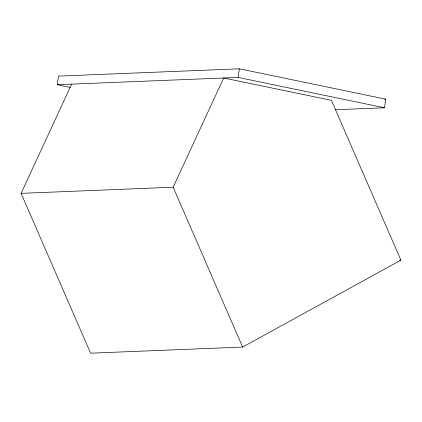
<?xml version="1.0" encoding="UTF-8"?>
<svg xmlns="http://www.w3.org/2000/svg" width="422" height="422" viewBox="0 0 422 422"><rect width="100%" height="100%" fill="white"/><g stroke="black" fill="none" stroke-linecap="round" stroke-linejoin="round"><path stroke-width="0.63" d="M70.115 87.38L57.218 84.706L58.537 76.102L239.385 68.812L385.766 99.165L384.453 107.768L335.131 109.757M57.218 84.706L238.066 77.416L239.385 68.812M242.639 347.058L173.147 187.226L223.671 77.996L331.402 100.336L400.9 260.163L242.639 347.058L90.598 353.188L21.1 193.355L71.624 84.126M384.453 99.217L385.766 99.165M21.1 193.355L173.147 187.226M399.581 260.216L400.9 260.163M238.066 77.416L384.453 107.768"/></g></svg>
